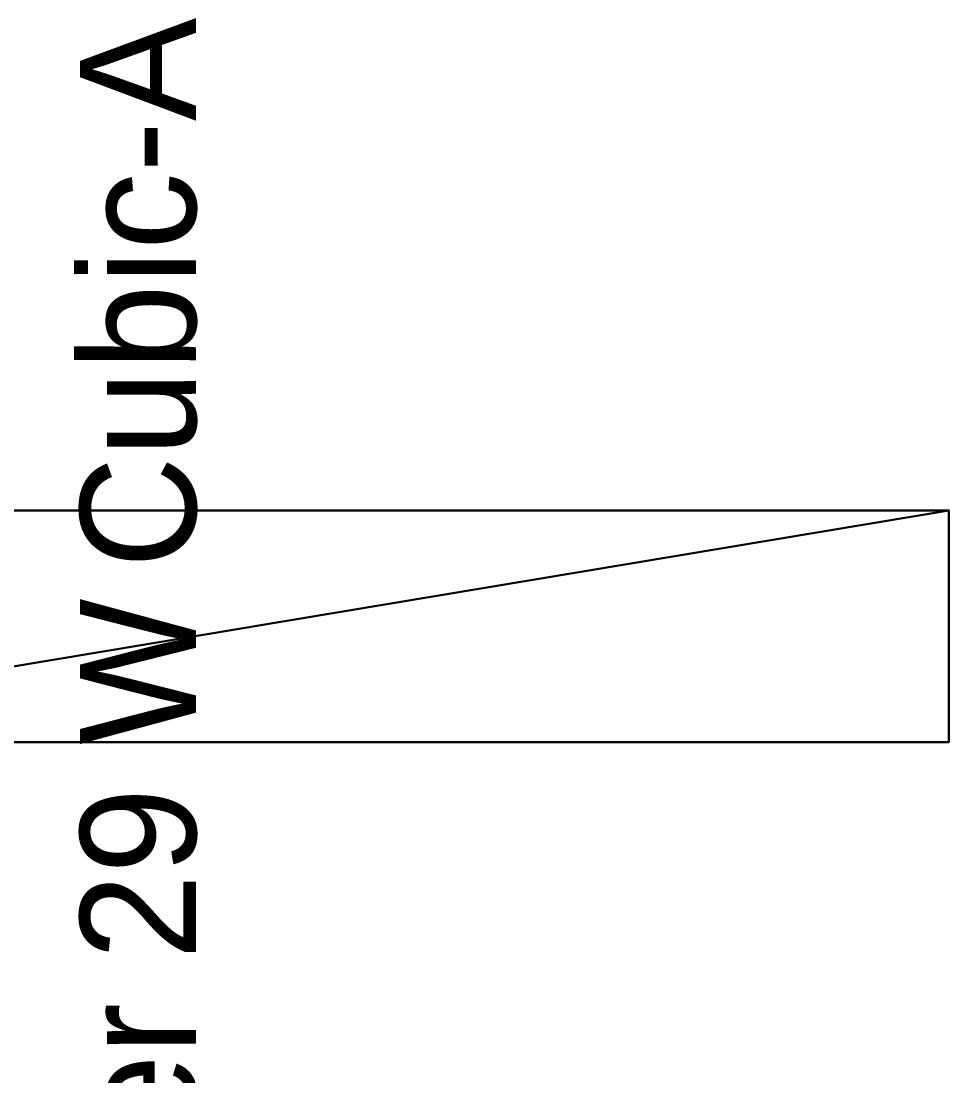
# Model space of a CAD drawing. Extents: x -15.3 to 44, y -4.2 to 20.6.
# Drawn here: x 34.516 to 35.317, y 16.097 to 17.008 of the extents above; entities that cross this region are included whole.
import ezdxf

# ---------------------------------------------------------------- set-up
doc = ezdxf.new("R2010")
doc.units = 0
doc.header["$MEASUREMENT"] = 0
for name, color, linetype in [('rexp_Leuchten', 7, 'Continuous'), ('rexp_Leuchten_3d', 7, 'Continuous'), ('rexp_Leuchten_Besch', 7, 'Continuous')]:
    doc.layers.add(name, color=color, linetype=linetype)
doc.layers.get('rexp_Leuchten').off()

# ---------------------------------------------------------------- blocks, each defined once
blk = doc.blocks.new('rexp_lib_72')
at = {"layer": 'rexp_Leuchten_Besch', "flags": 8}
blk.add_attdef('Label', (0.05, 0.05), '', height=0.1, dxfattribs=at)

msp = doc.modelspace()

# ---------------------------------------------------------------- block references
at = {"layer": 'rexp_Leuchten'}
ref = msp.add_blockref('rexp_lib_72', (34.717, 16.48532, 2.83), dxfattribs=dict(at, rotation=89.99999999999999))
ref.add_attrib('Label', 'Cubic-A1_L1200_HighPower 29 W', (34.667, 16.53532, 2.83), dxfattribs={"layer": 'rexp_Leuchten_Besch', "height": 0.1, "rotation": 90})
ref = msp.add_blockref('rexp_lib_72', (34.717, 14.38532, 2.83), dxfattribs=dict(at, rotation=89.99999999999999))
ref.add_attrib('Label', 'Cubic-A1_L1200_HighPower 29 W', (34.667, 14.43532, 2.83), dxfattribs={"layer": 'rexp_Leuchten_Besch', "height": 0.1, "rotation": 90})

# ---------------------------------------------------------------- meshes
at = {"layer": 'rexp_Leuchten_3d', "color": 9, "true_color": 0xcacaca}
mesh = msp.add_polyface(dxfattribs=at)
corners = [(35.317, 16.58532, 2.775), (35.317, 16.38532, 2.775), (34.117, 16.38532, 2.775), (34.117, 16.58532, 2.775), (35.317, 16.58532, 2.83), (34.117, 16.58532, 2.83), (34.117, 16.38532, 2.83), (35.317, 16.38532, 2.83)]
mesh.append_faces([[corners[k] for k in face] for face in [(0, 2, 3, 0)]], dxfattribs={"vtx0": -1, "vtx3": -1, "color": 9})
mesh.append_faces([[corners[k] for k in face] for face in [(0, 1, 2, 0)]], dxfattribs={"vtx2": -1, "vtx3": -1, "color": 9})
at = {"layer": 'rexp_Leuchten_3d', "color": 253, "true_color": 0xa8a8a8}
mesh = msp.add_polyface(dxfattribs=at)
corners = [(35.317, 16.58532, 2.775), (35.317, 16.38532, 2.775), (34.117, 16.38532, 2.775), (34.117, 16.58532, 2.775), (35.317, 16.58532, 2.83), (34.117, 16.58532, 2.83), (34.117, 16.38532, 2.83), (35.317, 16.38532, 2.83)]
mesh.append_faces([[corners[k] for k in face] for face in [(0, 5, 4, 0), (3, 6, 5, 3), (2, 7, 6, 2), (1, 4, 7, 1)]], dxfattribs={"vtx0": -1, "vtx3": -1, "color": 253})
mesh.append_faces([[corners[k] for k in face] for face in [(7, 4, 6, 7)]], dxfattribs={"vtx1": -1, "vtx3": -1, "color": 253})
mesh.append_faces([[corners[k] for k in face] for face in [(4, 5, 6, 4), (0, 3, 5, 0), (3, 2, 6, 3), (2, 1, 7, 2), (1, 0, 4, 1)]], dxfattribs={"vtx2": -1, "vtx3": -1, "color": 253})

doc.saveas('drawing.dxf')
